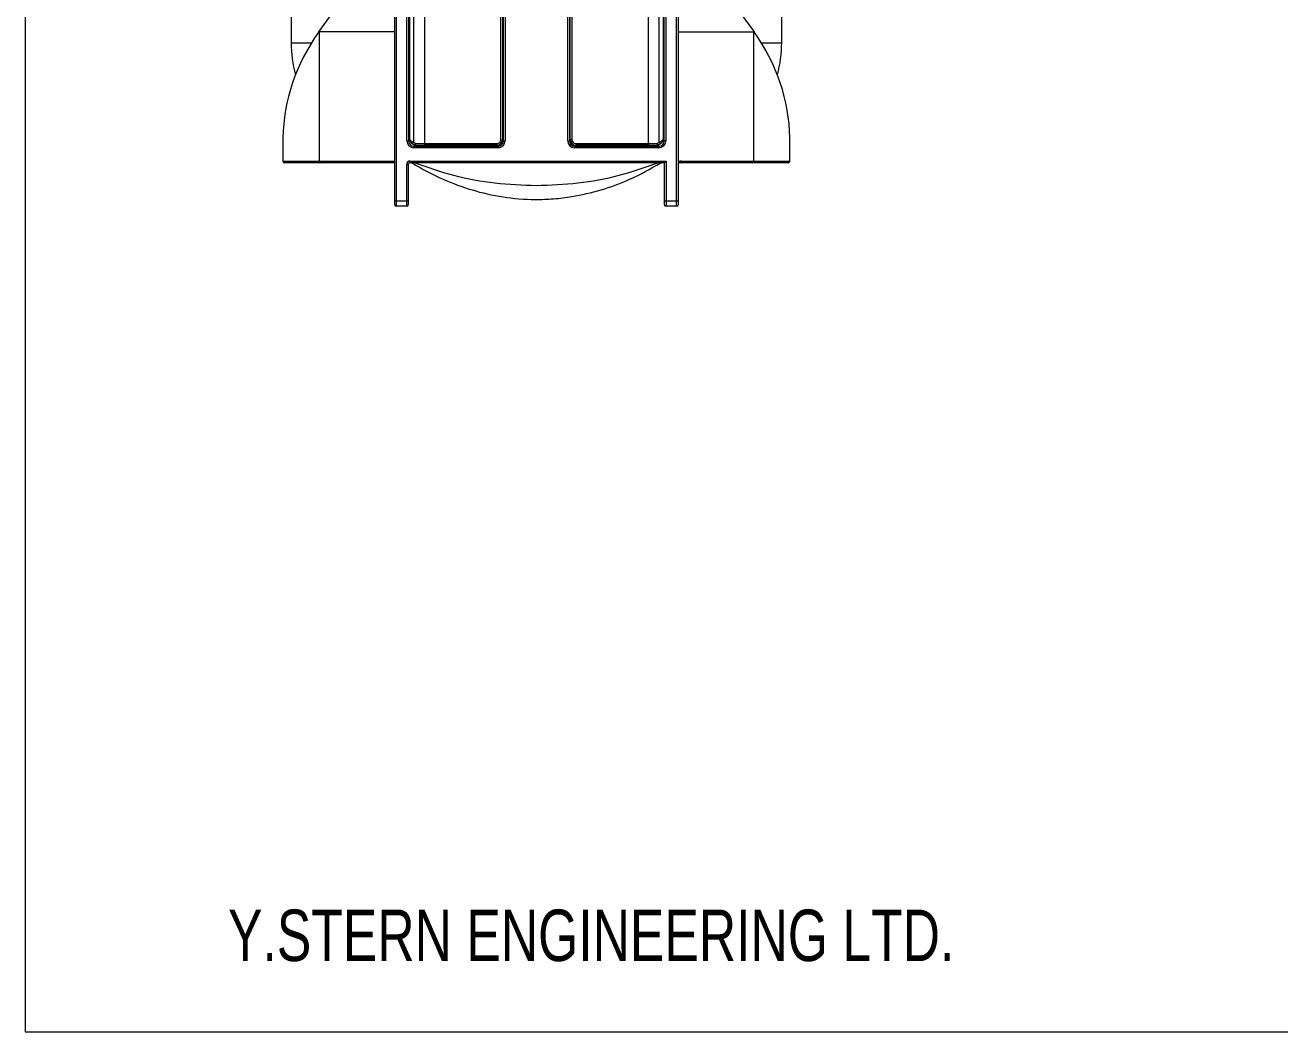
# Model space of a CAD drawing. Header units: millimetres. Extents: x 3 to 208, y 3 to 295.
# Drawn here: x 2.9 to 88.2, y 2.6 to 71 of the extents above; entities that cross this region are included whole.
import ezdxf

# ---------------------------------------------------------------- set-up
doc = ezdxf.new("R2010")
doc.units = ezdxf.units.MM
doc.layers.add('LEVEL0', color=179, linetype='Continuous')
doc.styles.add('SLDTEXTSTYLE0', font='TXT', dxfattribs={"width": 0.75})

msp = doc.modelspace()

# ---------------------------------------------------------------- linework, layer by layer
at = {"color": 7, "linetype": 'Continuous', "lineweight": 15}
for p, q in [((28.026, 59.064), (28.026, 145.731)), ((47.286, 145.731), (47.286, 59.064)), ((20.989, 94.435), (20.989, 69.805)), ((54.323, 69.805), (54.323, 94.435)), ((22.868, 70.546), (25.738, 74.503)), ((49.574, 74.503), (52.444, 70.546)), ((20.434, 62.763), (20.434, 61.768)), ((54.878, 61.768), (54.878, 62.765)), ((22.991, 61.657), (20.545, 61.657)), ((28.026, 61.657), (22.991, 61.657)), ((28.952, 61.546), (28.952, 59.064)), ((46.36, 61.657), (29.063, 61.657)), ((46.36, 59.064), (46.36, 61.657)), ((52.321, 61.657), (47.397, 61.657)), ((54.767, 61.657), (52.321, 61.657)), ((28.026, 58.805), (28.026, 59.064)), ((28.952, 59.064), (28.952, 58.805)), ((46.36, 58.805), (46.36, 59.064)), ((47.286, 59.064), (47.286, 58.805)), ((28.841, 58.694), (28.138, 58.694)), ((47.175, 58.694), (46.471, 58.694))]:
    msp.add_line(p, q, dxfattribs=at)
at = {"color": 8, "linetype": 'Continuous', "lineweight": 0}
for p, q in [((28.138, 145.731), (28.138, 59.064)), ((47.175, 59.064), (47.175, 145.731)), ((28.859, 63.149), (28.859, 144.609)), ((28.969, 144.609), (28.969, 63.149)), ((29.054, 63.235), (29.054, 144.524)), ((29.312, 144.712), (29.312, 63.046)), ((30.063, 144.799), (30.063, 62.959)), ((35.243, 63.214), (35.243, 144.544)), ((35.352, 144.544), (35.352, 63.214)), ((35.418, 63.149), (35.418, 144.609)), ((35.527, 144.609), (35.527, 63.149)), ((39.785, 63.149), (39.785, 144.609)), ((39.894, 144.609), (39.894, 63.149)), ((39.96, 63.214), (39.96, 144.544)), ((40.069, 144.544), (40.069, 63.214)), ((45.249, 144.799), (45.249, 62.959)), ((46, 63.046), (46, 144.712)), ((46.258, 144.524), (46.258, 63.235)), ((46.344, 63.149), (46.344, 144.609)), ((46.453, 144.609), (46.453, 63.149)), ((22.896, 70.546), (22.868, 70.546)), ((28.026, 70.546), (22.896, 70.546)), ((22.896, 70.546), (22.896, 61.768)), ((47.286, 70.546), (52.416, 70.546)), ((52.416, 70.546), (52.416, 61.768)), ((52.416, 70.546), (52.444, 70.546)), ((20.989, 69.805), (22.376, 69.805)), ((52.936, 69.805), (54.323, 69.805)), ((28.859, 63.149), (28.969, 63.149)), ((28.969, 63.149), (29.054, 63.235)), ((35.243, 63.214), (35.352, 63.214)), ((35.352, 63.214), (35.418, 63.149)), ((35.418, 63.149), (35.527, 63.149)), ((39.785, 63.149), (39.894, 63.149)), ((39.894, 63.149), (39.96, 63.214)), ((40.069, 63.214), (39.96, 63.214)), ((46.258, 63.235), (46.344, 63.149)), ((46.344, 63.149), (46.453, 63.149)), ((29.418, 62.869), (29.333, 62.784)), ((29.333, 62.784), (35.053, 62.784)), ((29.333, 62.784), (29.333, 62.675)), ((35.053, 62.675), (29.333, 62.675)), ((30.063, 62.959), (34.987, 62.959)), ((30.063, 62.959), (30.063, 62.85)), ((34.987, 62.85), (30.063, 62.85)), ((34.987, 62.959), (34.987, 62.85)), ((35.053, 62.784), (34.987, 62.85)), ((35.053, 62.784), (35.053, 62.675)), ((40.325, 62.85), (40.259, 62.784)), ((40.259, 62.784), (45.979, 62.784)), ((40.259, 62.784), (40.259, 62.675)), ((45.979, 62.675), (40.259, 62.675)), ((40.325, 62.959), (45.249, 62.959)), ((40.325, 62.959), (40.325, 62.85)), ((45.249, 62.85), (40.325, 62.85)), ((45.249, 62.959), (45.249, 62.85)), ((45.979, 62.784), (45.894, 62.869)), ((45.979, 62.784), (45.979, 62.675)), ((20.434, 61.768), (22.896, 61.768)), ((22.896, 61.768), (28.026, 61.768)), ((28.841, 59.064), (28.841, 61.546)), ((28.841, 61.546), (28.952, 61.546)), ((29.063, 61.768), (46.471, 61.768)), ((29.063, 61.768), (29.063, 61.657)), ((45.957, 61.644), (29.355, 61.644)), ((46.471, 61.768), (46.471, 59.064)), ((47.492, 61.768), (52.416, 61.768)), ((52.416, 61.768), (54.878, 61.768)), ((28.026, 59.064), (28.138, 59.064)), ((28.138, 59.064), (28.841, 59.064)), ((28.138, 59.064), (28.138, 58.694)), ((28.841, 58.694), (28.841, 59.064)), ((28.841, 59.064), (28.952, 59.064)), ((46.36, 59.064), (46.471, 59.064)), ((46.471, 59.064), (47.175, 59.064)), ((46.471, 59.064), (46.471, 58.694)), ((47.175, 59.064), (47.286, 59.064)), ((47.175, 58.694), (47.175, 59.064))]:
    msp.add_line(p, q, dxfattribs=at)
at = {"color": 7, "linetype": 'Continuous', "lineweight": 15, "flags": 128}
msp.add_lwpolyline([(46.471, 61.768), (46.452, 61.749), (46.433, 61.73), (46.415, 61.712), (46.399, 61.697), (46.386, 61.683), (46.375, 61.672), (46.366, 61.664), (46.361, 61.659), (46.36, 61.657)], dxfattribs=at)
at = {"color": 7, "linetype": 'Continuous', "lineweight": 15}
for centre, radius, start, end in [((29.138, 69.805), 8.148, 180, 195.50161), ((46.175, 69.805), 8.148, 344.49839, 0), ((20.545, 61.768), 0.111, 180, 270), ((29.063, 61.546), 0.111, 90, 180), ((29.288, 61.472), 0.185, 68.75706, 90), ((46.186, 61.472), 0.185, 89.99475, 106.33685), ((47.397, 61.546), 0.111, 90, 180), ((54.767, 61.768), 0.111, 270, 0), ((28.138, 58.805), 0.111, 180, 270), ((28.841, 58.805), 0.111, 270, 0), ((46.471, 58.805), 0.111, 180, 270), ((47.175, 58.805), 0.111, 270, 360)]:
    msp.add_arc(centre, radius, start, end, dxfattribs=at)
at = {"color": 8, "linetype": 'Continuous', "lineweight": 0}
for centre, radius, start, end in [((29.14, 63.16), 0.206, 286.4415, 326.45773), ((29.305, 62.968), 0.15, 318.93109, 4.14592), ((46.007, 62.968), 0.15, 175.85408, 221.06891), ((46.172, 63.16), 0.206, 213.54227, 253.5585), ((23, 61.761), 0.104, 175.93457, 265.25747), ((29.063, 61.546), 0.222, 90, 180), ((46.186, 61.472), 0.185, 106.3301, 120.9222), ((47.492, 61.546), 0.222, 90, 158.20495), ((47.388, 61.761), 0.104, 274.74217, 4.0662), ((52.312, 61.761), 0.104, 274.74253, 4.06543)]:
    msp.add_arc(centre, radius, start, end, dxfattribs=at)
at = {"color": 7, "linetype": 'Continuous', "lineweight": 15}
for start_param, end_param in [(2.603403, 3.12764), (0.013952, 0.538189)]:
    msp.add_ellipse((37.656, 63.138), major_axis=(17.222, 0), ratio=0.8391, start_param=start_param, end_param=end_param, dxfattribs=at)
at = {"color": 8, "linetype": 'Continuous', "lineweight": 0}
for centre, major_axis, ratio, start_param, end_param in [((29.348, 63.164), (-0.351, -0.351), 0.970288, 5.512866, 7.053504), ((29.348, 63.164), (0.275, 0.275), 0.953541, 2.371274, 3.911912), ((34.979, 63.222), (-0.265, 0.265), 0.987633, 2.371274, 3.911912), ((34.979, 63.222), (-0.189, 0.189), 0.970288, 2.371274, 3.911912), ((35.038, 63.164), (-0.351, 0.351), 0.970288, 2.371274, 3.911912), ((35.038, 63.164), (0.275, -0.275), 0.953541, 5.512866, 7.053504), ((40.274, 63.164), (-0.351, -0.351), 0.970288, 5.512866, 7.053504), ((40.274, 63.164), (0.275, 0.275), 0.953541, 2.371274, 3.911912), ((40.333, 63.222), (0.265, 0.265), 0.987633, 2.371274, 3.911912), ((40.333, 63.222), (-0.189, -0.189), 0.970288, 5.512866, 7.053504), ((45.964, 63.164), (-0.351, 0.351), 0.970288, 2.371274, 3.911912), ((45.964, 63.164), (0.275, -0.275), 0.953541, 5.512866, 7.053504), ((30.063, 63.196), (1.963, 0), 0.176327, 4.377391, 4.712389), ((30.063, 63.305), (1.852, 0), 0.186907, 4.377391, 4.712389), ((45.249, 63.305), (1.852, 0), 0.186907, 4.712389, 5.047387), ((45.249, 63.196), (1.963, 0), 0.176327, 4.712389, 5.047387)]:
    msp.add_ellipse(centre, major_axis=major_axis, ratio=ratio, start_param=start_param, end_param=end_param, dxfattribs=at)
at = {"color": 7, "linetype": 'Continuous', "lineweight": 15}
for points, knots in [([(20.436, 63.34), (20.435, 63.3), (20.435, 63.118), (20.433, 62.906), (20.434, 62.782), (20.434, 62.763)], [0, 0, 0, 0, 0.190738, 0.880026, 1, 1, 1, 1]), ([(54.873, 62.394), (54.874, 62.398), (54.879, 62.454), (54.878, 62.684), (54.878, 63.013), (54.877, 63.248), (54.877, 63.34)], [0, 0, 0, 0, 0.022854, 0.394259, 0.764371, 1, 1, 1, 1]), ([(29.177, 61.657), (29.177, 61.657), (29.29, 61.584), (29.989, 61.182), (31.298, 60.499), (33.265, 59.764), (35.372, 59.287), (37.254, 59.132), (38.82, 59.19), (40.336, 59.371), (42.074, 59.781), (44.137, 60.535), (45.401, 61.244), (46.107, 61.64)], [0, 0, 0, 0, 0.000001, 0.024737, 0.14212, 0.259374, 0.377864, 0.496257, 0.563668, 0.631084, 0.743963, 0.856957, 1, 1, 1, 1]), ([(37.656, 60.088), (36.713, 60.122), (34.826, 60.192), (32.031, 60.717), (30.247, 61.335), (29.355, 61.644)], [0, 0, 0, 0, 0.333333, 0.666667, 1, 1, 1, 1]), ([(45.957, 61.644), (45.065, 61.335), (43.281, 60.717), (40.486, 60.192), (38.599, 60.122), (37.656, 60.088)], [0, 0, 0, 0, 0.333333, 0.666667, 1, 1, 1, 1]), ([(46.107, 61.64), (46.104, 61.638), (46.094, 61.632), (46.092, 61.631), (46.091, 61.631)], [0, 0, 0, 0, 0.33113, 1, 1, 1, 1]), ([(46.099, 61.635), (46.099, 61.635), (46.098, 61.634), (46.1, 61.635), (46.103, 61.637), (46.111, 61.641), (46.122, 61.646), (46.131, 61.648), (46.135, 61.649)], [0, 0, 0, 0, 0.041842, 0.226709, 0.361978, 0.494806, 0.795579, 1, 1, 1, 1])]:
    msp.add_open_spline(points, degree=3, knots=knots, dxfattribs=at)
at = {"color": 8, "linetype": 'Continuous', "lineweight": 0}
for points, knots in [([(29.199, 62.962), (29.186, 62.975), (29.153, 63.006), (29.103, 63.073), (29.07, 63.147), (29.058, 63.202), (29.055, 63.224), (29.055, 63.231), (29.054, 63.234), (29.054, 63.235)], [0, 0, 0, 0, 0.162856, 0.418101, 0.765929, 0.925797, 0.974816, 0.992756, 1, 1, 1, 1]), ([(29.054, 63.235), (29.054, 63.234), (29.058, 63.218), (29.071, 63.195), (29.106, 63.156), (29.142, 63.129), (29.193, 63.098), (29.246, 63.072), (29.29, 63.055), (29.312, 63.046)], [0, 0, 0, 0, 0.005329, 0.218078, 0.323966, 0.551906, 0.616987, 0.81476, 1, 1, 1, 1]), ([(46, 63.046), (46.022, 63.055), (46.066, 63.072), (46.119, 63.098), (46.17, 63.129), (46.206, 63.156), (46.241, 63.195), (46.254, 63.218), (46.258, 63.234), (46.258, 63.235)], [0, 0, 0, 0, 0.18524, 0.383013, 0.448094, 0.676034, 0.781922, 0.994671, 1, 1, 1, 1]), ([(46.258, 63.235), (46.258, 63.234), (46.258, 63.231), (46.257, 63.224), (46.254, 63.202), (46.242, 63.147), (46.209, 63.073), (46.159, 63.006), (46.126, 62.975), (46.114, 62.962)], [0, 0, 0, 0, 0.007244, 0.025184, 0.074203, 0.234071, 0.581899, 0.837144, 1, 1, 1, 1]), ([(29.418, 62.869), (29.377, 62.875), (29.297, 62.887), (29.231, 62.937), (29.199, 62.962)], [0, 0, 0, 0, 0.503006, 1, 1, 1, 1]), ([(29.312, 63.046), (29.333, 63.028), (29.374, 62.992), (29.428, 62.983), (29.455, 62.978)], [0, 0, 0, 0, 0.502498, 1, 1, 1, 1]), ([(45.857, 62.978), (45.883, 62.983), (45.937, 62.992), (45.979, 63.028), (46, 63.046)], [0, 0, 0, 0, 0.481557, 1, 1, 1, 1]), ([(46.114, 62.962), (46.08, 62.937), (46.014, 62.886), (45.933, 62.875), (45.894, 62.869)], [0, 0, 0, 0, 0.512984, 1, 1, 1, 1]), ([(46.091, 61.631), (46.09, 61.631), (46.084, 61.631), (46.061, 61.634), (46.017, 61.639), (45.978, 61.642), (45.957, 61.644)], [0, 0, 0, 0, 0.024966, 0.124831, 0.524291, 1, 1, 1, 1])]:
    msp.add_open_spline(points, degree=3, knots=knots, dxfattribs=at)
at = {"layer": 'LEVEL0', "color": 7, "lineweight": 0}
for p, q in [((2.915, 294.537), (2.915, 2.591)), ((2.915, 2.591), (208.407, 2.591))]:
    msp.add_line(p, q, dxfattribs=at)

# ---------------------------------------------------------------- texts
at = {"layer": 'LEVEL0', "color": 7, "insert": (66.049, 10.904), "char_height": 3.5, "attachment_point": 3, "style": 'SLDTEXTSTYLE0'}
msp.add_mtext('Y.STERN ENGINEERING LTD.', dxfattribs=at)

doc.saveas('drawing.dxf')
